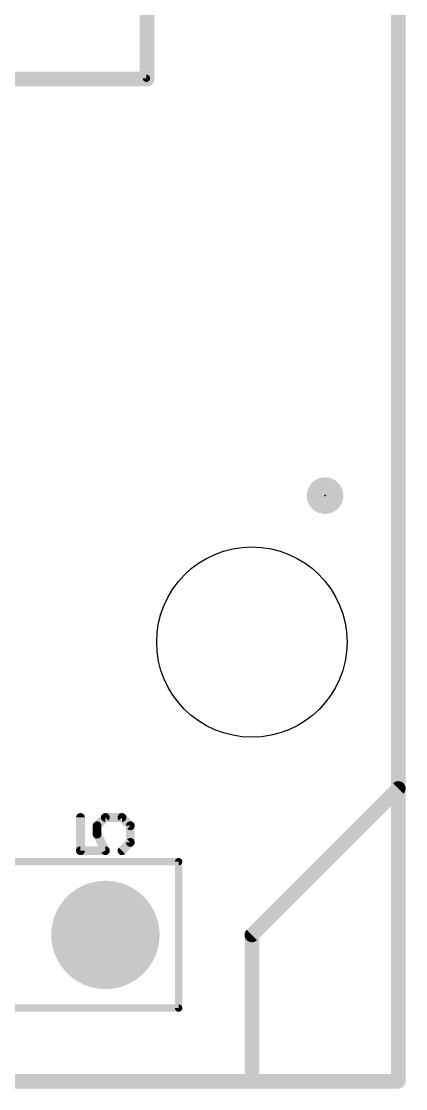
# Model space of a CAD drawing. Extents: x -15.6 to 66.2, y -11.4 to 53.5.
# Drawn here: x 53.15 to 59.82, y -0.13 to 18.39 of the extents above; entities that cross this region are included whole.
import ezdxf

# ---------------------------------------------------------------- set-up
doc = ezdxf.new("R2010")
doc.units = 0
for name, color, linetype in [('1', 12, 'CONTINUOUS'), ('16', 132, 'CONTINUOUS'), ('17', 110, 'CONTINUOUS'), ('20', 53, 'CONTINUOUS'), ('21', 41, 'CONTINUOUS'), ('23', 53, 'CONTINUOUS'), ('51', 53, 'CONTINUOUS')]:
    doc.layers.add(name, color=color, linetype=linetype)

# ---------------------------------------------------------------- blocks, each defined once
blk = doc.blocks.new('PIE')
at = {"const_width": 0.5}
blk.add_lwpolyline([(0, -0.25, 1), (0, 0.25, 1), (0, -0.25)], format="xyb", dxfattribs=at)
blk = doc.blocks.new('ROUNDP')
at = {"const_width": 0.5}
blk.add_lwpolyline([(0, -0.25, 1), (0, 0.25, 1), (0, -0.25)], format="xyb", dxfattribs=at)

msp = doc.modelspace()

# ---------------------------------------------------------------- linework, layer by layer
at = {"layer": '1', "const_width": 0.254}
for points in [[(59.69, 0), (59.69, 53.34)], [(0, 0), (59.69, 0)]]:
    msp.add_lwpolyline(points, dxfattribs=at)
at = {"layer": '1', "const_width": 0.127}
for points in [[(59.6265, 0, 1), (59.7535, 0)], [(59.69, -0.0635, 1), (59.69, 0.0635)]]:
    msp.add_lwpolyline(points, format="xyb", dxfattribs=at)
at = {"layer": '16', "const_width": 0.254}
for points in [[(59.69, 0), (59.69, 53.34)], [(0, 0), (59.69, 0)]]:
    msp.add_lwpolyline(points, dxfattribs=at)
at = {"layer": '16', "const_width": 0.127}
for points in [[(59.6265, 0, 1), (59.7535, 0)], [(59.69, -0.0635, 1), (59.69, 0.0635)]]:
    msp.add_lwpolyline(points, format="xyb", dxfattribs=at)
at = {"layer": '20', "const_width": 0.254}
for points in [[(59.69, 38.1), (59.69, 5.08)], [(59.69, 5.08), (57.15, 2.54)], [(57.15, 2.54), (57.15, 0)], [(57.15, 0), (2.54, 0)]]:
    msp.add_lwpolyline(points, dxfattribs=at)
at = {"layer": '20', "const_width": 0.127}
for points in [[(59.7349, 5.0351, 1), (59.6451, 5.1249)], [(59.6265, 5.08, 1), (59.7535, 5.08)], [(57.2135, 2.54, 1), (57.0865, 2.54)], [(57.1051, 2.5849, 1), (57.1949, 2.4951)], [(57.0865, 0, 1), (57.2135, 0)], [(57.15, -0.0635, 1), (57.15, 0.0635)]]:
    msp.add_lwpolyline(points, format="xyb", dxfattribs=at)
at = {"layer": '20'}
msp.add_circle((57.15, 7.62), 1.651, dxfattribs=at)
at = {"layer": '21'}
for points, const_width in [([(55.3339, 21.7118), (55.3339, 17.3863)], 0.254), ([(55.3339, 17.3863), (52.3761, 17.3863)], 0.254), ([(54.1775, 4.5767), (54.1775, 4.0005)], 0.1524), ([(54.4656, 4.4327), (54.6096, 4.5767)], 0.1524), ([(54.6096, 4.5767), (54.8977, 4.5767)], 0.1524), ([(54.8977, 4.5767), (55.0418, 4.4327)], 0.1524), ([(54.4656, 4.2886), (54.4656, 4.4327)], 0.1524), ([(55.0418, 4.4327), (55.0418, 4.1446)], 0.1524), ([(54.6096, 4.0005), (54.4656, 4.2886)], 0.1524), ([(54.1775, 4.0005), (54.6096, 4.0005)], 0.1524), ([(55.0418, 4.1446), (54.8977, 4.0005)], 0.1524)]:
    msp.add_lwpolyline(points, dxfattribs=dict(at, const_width=const_width))
for points, const_width in [([(55.2704, 17.3863, 1), (55.3974, 17.3863)], 0.127), ([(55.3339, 17.3228, 1), (55.3339, 17.4498)], 0.127), ([(54.2156, 4.5767, 1), (54.1394, 4.5767)], 0.0762), ([(54.6096, 4.6148, 1), (54.6096, 4.5386)], 0.0762), ([(54.6366, 4.5498, 1), (54.5827, 4.6037)], 0.0762), ([(54.9247, 4.6037, 1), (54.8708, 4.5498)], 0.0762), ([(54.8977, 4.5386, 1), (54.8977, 4.6148)], 0.0762), ([(54.4386, 4.4596, 1), (54.4925, 4.4057)], 0.0762), ([(54.5037, 4.4327, 1), (54.4275, 4.4327)], 0.0762), ([(55.0799, 4.4327, 1), (55.0037, 4.4327)], 0.0762), ([(55.0149, 4.4057, 1), (55.0687, 4.4596)], 0.0762), ([(54.4997, 4.3057, 1), (54.4315, 4.2716)], 0.0762), ([(54.4275, 4.2886, 1), (54.5037, 4.2886)], 0.0762), ([(54.1775, 4.0386, 1), (54.1775, 3.9624)], 0.0762), ([(54.6096, 3.9624, 1), (54.6096, 4.0386)], 0.0762), ([(55.0037, 4.1446, 1), (55.0799, 4.1446)], 0.0762), ([(55.0687, 4.1176, 1), (55.0149, 4.1715)], 0.0762), ([(54.1394, 4.0005, 1), (54.2156, 4.0005)], 0.0762), ([(54.5756, 3.9835, 1), (54.6437, 4.0175)], 0.0762), ([(54.8708, 4.0274, 1), (54.9247, 3.9736)], 0.0762)]:
    msp.add_lwpolyline(points, format="xyb", dxfattribs=dict(at, const_width=const_width))
at = {"layer": '23'}
msp.add_point((58.42, 10.16), dxfattribs=at)
at = {"layer": '51'}
for points, const_width in [([(59.69, 5.08), (59.69, 38.1)], 0.254), ([(55.321, 17.4), (55.321, 33.4)], 0.127), ([(3.321, 17.4), (55.321, 17.4)], 0.127), ([(57.15, 2.54), (59.69, 5.08)], 0.254), ([(40.64, 3.81), (55.88, 3.81)], 0.127), ([(55.88, 3.81), (55.88, 1.27)], 0.127), ([(57.15, 0), (57.15, 2.54)], 0.254), ([(55.88, 1.27), (40.64, 1.27)], 0.127), ([(2.54, 0), (57.15, 0)], 0.254)]:
    msp.add_lwpolyline(points, dxfattribs=dict(at, const_width=const_width))
for points, const_width in [([(55.2893, 17.4, 1), (55.3528, 17.4)], 0.0635), ([(55.321, 17.3683, 1), (55.321, 17.4318)], 0.0635), ([(59.7349, 5.0351, 1), (59.6451, 5.1249)], 0.127), ([(59.6265, 5.08, 1), (59.7535, 5.08)], 0.127), ([(55.9118, 3.81, 1), (55.8483, 3.81)], 0.0635), ([(55.88, 3.7782, 1), (55.88, 3.8418)], 0.0635), ([(57.2135, 2.54, 1), (57.0865, 2.54)], 0.127), ([(57.1051, 2.5849, 1), (57.1949, 2.4951)], 0.127), ([(55.8483, 1.27, 1), (55.9118, 1.27)], 0.0635), ([(55.88, 1.2383, 1), (55.88, 1.3017)], 0.0635), ([(57.0865, 0, 1), (57.2135, 0)], 0.127), ([(57.15, -0.0635, 1), (57.15, 0.0635)], 0.127)]:
    msp.add_lwpolyline(points, format="xyb", dxfattribs=dict(at, const_width=const_width))

# ---------------------------------------------------------------- block references
at = {"layer": '1', "xscale": 0.635, "yscale": 0.635}
msp.add_blockref('PIE', (58.42, 10.16), dxfattribs=at)
at = {"layer": '17', "xscale": 1.8796, "yscale": 1.8796}
msp.add_blockref('ROUNDP', (54.61, 2.54), dxfattribs=at)
msp.add_blockref('ROUNDP', (54.61, 2.54), dxfattribs=at)

doc.saveas('drawing.dxf')
